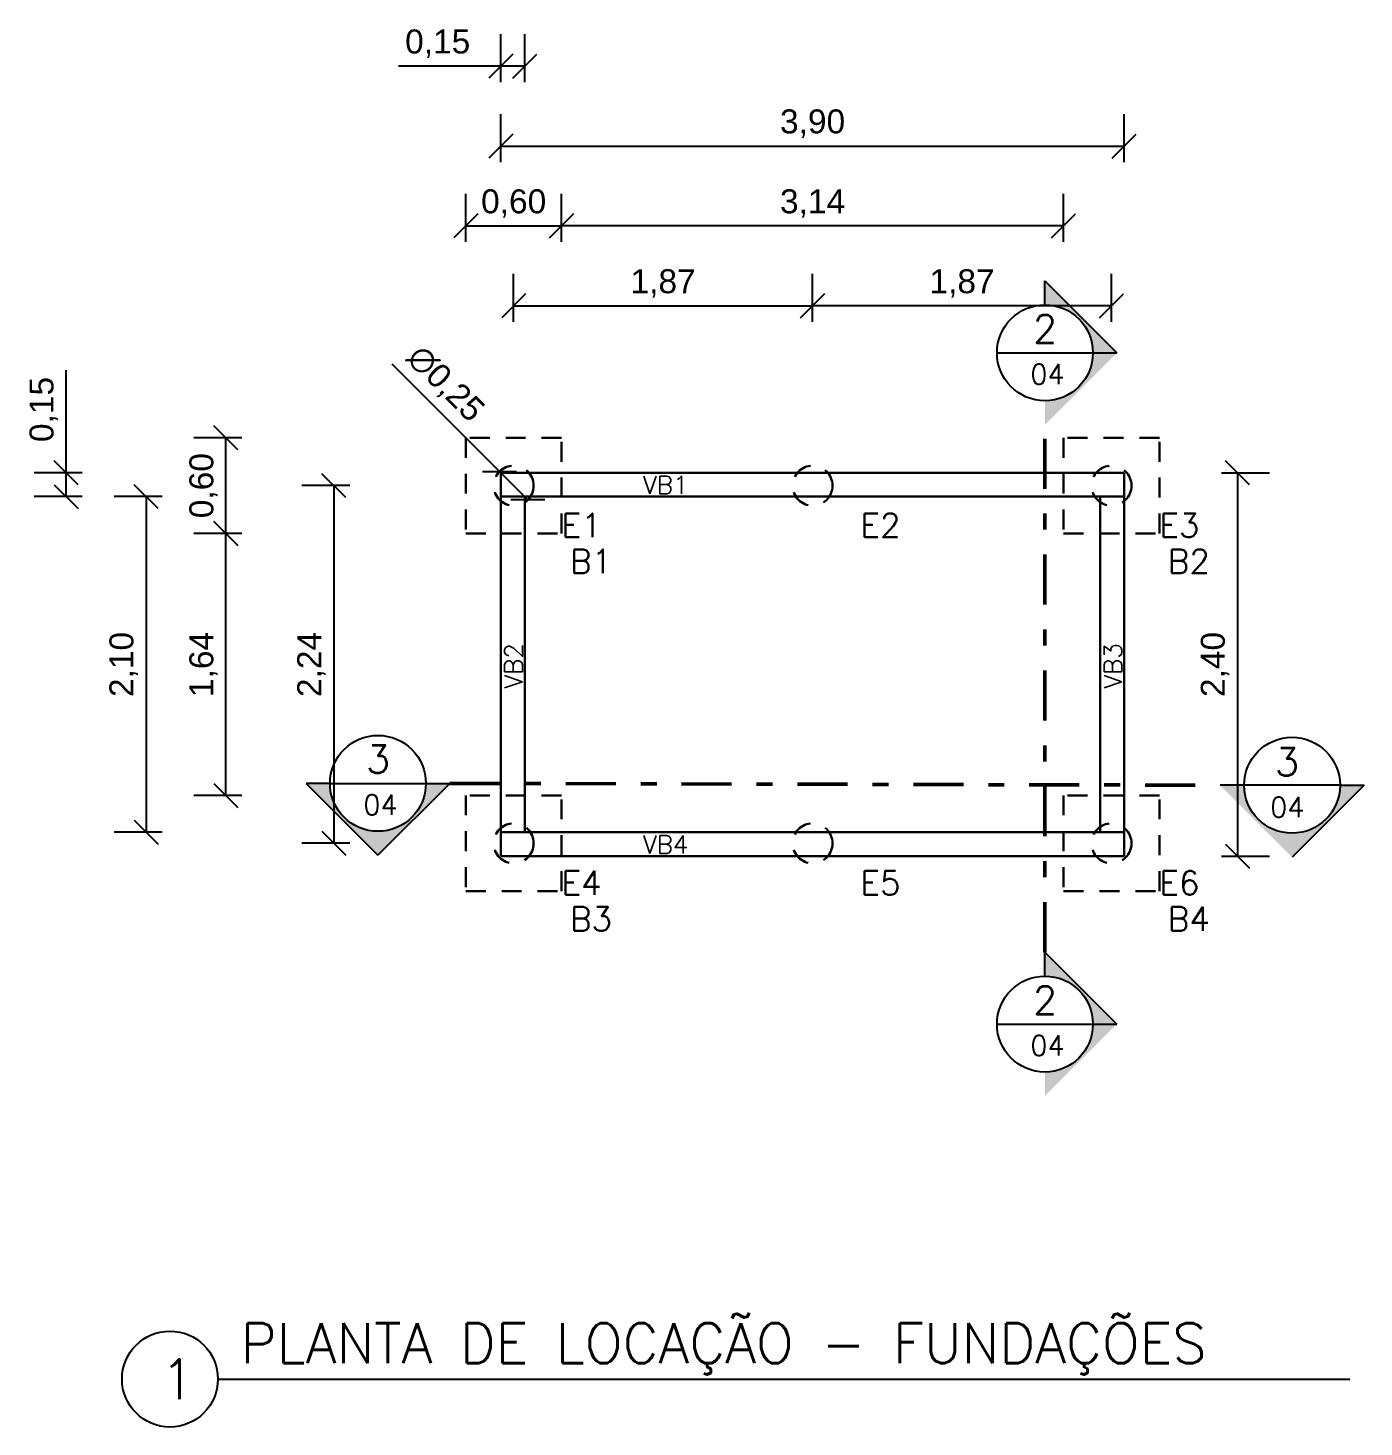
# Model space of a CAD drawing. Extents: x 0 to 11638, y -6007 to 0.
# Drawn here: x 10801.54 to 10809.9, y -5604.4 to -5595.65 of the extents above; entities that cross this region are included whole.
import ezdxf

# ---------------------------------------------------------------- set-up
doc = ezdxf.new("R2010")
doc.units = 0
doc.linetypes.add('CACHE', pattern=[0.375, 0.25, -0.125])
doc.linetypes.add('DASHDOT', pattern=[1, 0.5, -0.25, 0, -0.25])
doc.layers.get('0').update_dxf_attribs({"linetype": 'CONTINUOUS'})
doc.layers.get('Defpoints').update_dxf_attribs({"linetype": 'CONTINUOUS'})
for name, color, linetype in [('ARQ - Cotas', 1, 'CONTINUOUS'), ('Arquitetônico - Textos', 4, 'CONTINUOUS'), ('Símbolos - Indicação Fachada Elevação Vista', 7, 'CONTINUOUS')]:
    doc.layers.add(name, color=color, linetype=linetype)
for name, color, linetype, lineweight in [('ARQ - Esquadrias', 1, 'CONTINUOUS', 9), ('Estrutural - Fundações', 6, 'CONTINUOUS', 30), ('Estrutural - Vigas', 6, 'CONTINUOUS', 30)]:
    doc.layers.add(name, color=color, linetype=linetype, lineweight=lineweight)
doc.styles.add('ROMANS', font='romans.shx', dxfattribs={"height": 0.3})
doc.styles.get("Standard").update_dxf_attribs({"font": 'arial.ttf', "height": 0.15})
doc.dimstyles.get("Standard").update_dxf_attribs({"dimtxt": 0.1, "dimasz": 0.15, "dimexe": 0.2, "dimexo": 0.2, "dimgap": 0.05, "dimtad": 1, "dimzin": 0, "dimtxsty": 'STANDARD', "dimblk": 'OBLIQUE', "dimcen": 0.5, "dimclrd": 256, "dimclre": 256, "dimclrt": 256, "dimadec": 0, "dimazin": 0, "dimtfac": 1, "dimtmove": 0, "dimatfit": 3, "dimfxl": 0.1, "dimfxlon": 1, "dimtfillclr": 256, "dimtolj": 1, "dimtzin": 0, "dimlwd": -1, "dimarcsym": 0})

# ---------------------------------------------------------------- blocks, each defined once
blk = doc.blocks.new('_Oblique')
at = {"layer": 'ARQ - Esquadrias', "color": 0, "lineweight": -2}
blk.add_line((-0.5, -0.5), (0.5, 0.5), dxfattribs=at)
blk = doc.blocks.new('*D929')
at = {"layer": 'ARQ - Cotas', "lineweight": -2, "transparency": 16777216}
for p, q in [((10809.0049, -5598.4307), (10809.3049, -5598.4307)), ((10809.0049, -5600.8307), (10809.3049, -5600.8307))]:
    blk.add_line(p, q, dxfattribs=at)
at = {"layer": 'ARQ - Cotas', "transparency": 16777216}
blk.add_line((10809.1049, -5598.4307), (10809.1049, -5600.8307), dxfattribs=at)
at = {"layer": 'Defpoints', "color": 0, "lineweight": -2, "transparency": 16777216}
for p in [(10808.3969, -5598.4307), (10808.3969, -5600.8307), (10809.1049, -5600.8307)]:
    blk.add_point(p, dxfattribs=at)
at = {"layer": 'ARQ - Cotas', "transparency": 16777216, "xscale": 0.15, "yscale": 0.15, "zscale": 0.15}
for p, rotation in [((10809.1049, -5598.4307), 90), ((10809.1049, -5600.8307), 270)]:
    blk.add_blockref('_Oblique', p, dxfattribs=dict(at, rotation=rotation))
at = {"layer": 'ARQ - Cotas', "lineweight": -2, "transparency": 16777216, "insert": (10808.9648, -5599.6307), "char_height": 0.15, "attachment_point": 5, "rotation": 90}
blk.add_mtext('\\A1;2,40', dxfattribs=at)
blk = doc.blocks.new('*D930')
at = {"layer": 'ARQ - Cotas', "lineweight": -2, "transparency": 16777216}
for p, q in [((10804.5768, -5597.4868), (10804.5768, -5597.1868)), ((10806.4469, -5597.4868), (10806.4469, -5597.1868))]:
    blk.add_line(p, q, dxfattribs=at)
at = {"layer": 'ARQ - Cotas', "transparency": 16777216}
blk.add_line((10804.5768, -5597.3868), (10806.4469, -5597.3868), dxfattribs=at)
at = {"layer": 'Defpoints', "color": 0, "lineweight": -2, "transparency": 16777216}
for p in [(10806.4469, -5597.3868), (10804.5768, -5598.0118), (10806.4469, -5598.0118)]:
    blk.add_point(p, dxfattribs=at)
at = {"layer": 'ARQ - Cotas', "transparency": 16777216, "xscale": 0.15, "yscale": 0.15, "zscale": 0.15, "rotation": 180}
blk.add_blockref('_Oblique', (10804.5768, -5597.3868), dxfattribs=at)
at = {"layer": 'ARQ - Cotas', "transparency": 16777216, "xscale": 0.15, "yscale": 0.15, "zscale": 0.15}
blk.add_blockref('_Oblique', (10806.4469, -5597.3868), dxfattribs=at)
at = {"layer": 'ARQ - Cotas', "lineweight": -2, "transparency": 16777216, "insert": (10805.5119, -5597.2467), "char_height": 0.15, "attachment_point": 5}
blk.add_mtext('\\A1;1,87', dxfattribs=at)
blk = doc.blocks.new('*D931')
at = {"layer": 'ARQ - Cotas', "lineweight": -2, "transparency": 16777216}
for p, q in [((10806.4469, -5597.4868), (10806.4469, -5597.1868)), ((10808.317, -5597.4868), (10808.317, -5597.1868))]:
    blk.add_line(p, q, dxfattribs=at)
at = {"layer": 'ARQ - Cotas', "transparency": 16777216}
blk.add_line((10808.317, -5597.3868), (10806.4469, -5597.3868), dxfattribs=at)
at = {"layer": 'Defpoints', "color": 0, "lineweight": -2, "transparency": 16777216}
for p in [(10806.4469, -5597.3868), (10806.4469, -5598.0118), (10808.317, -5598.0118)]:
    blk.add_point(p, dxfattribs=at)
at = {"layer": 'ARQ - Cotas', "transparency": 16777216, "xscale": 0.15, "yscale": 0.15, "zscale": 0.15, "rotation": 180}
blk.add_blockref('_Oblique', (10806.4469, -5597.3868), dxfattribs=at)
at = {"layer": 'ARQ - Cotas', "transparency": 16777216, "xscale": 0.15, "yscale": 0.15, "zscale": 0.15}
blk.add_blockref('_Oblique', (10808.317, -5597.3868), dxfattribs=at)
at = {"layer": 'ARQ - Cotas', "lineweight": -2, "transparency": 16777216, "insert": (10807.382, -5597.2467), "char_height": 0.15, "attachment_point": 5}
blk.add_mtext('\\A1;1,87', dxfattribs=at)
blk = doc.blocks.new('*D959')
at = {"layer": 'ARQ - Cotas', "lineweight": -2, "transparency": 16777216}
for p, q in [((10804.2768, -5596.9868), (10804.2768, -5596.6868)), ((10804.8768, -5596.9868), (10804.8768, -5596.6868))]:
    blk.add_line(p, q, dxfattribs=at)
at = {"layer": 'ARQ - Cotas', "transparency": 16777216}
blk.add_line((10804.2768, -5596.8868), (10804.8768, -5596.8868), dxfattribs=at)
at = {"layer": 'Defpoints', "color": 0, "lineweight": -2, "transparency": 16777216}
for p in [(10804.8768, -5596.8868), (10804.2768, -5597.7118), (10804.8768, -5597.7118)]:
    blk.add_point(p, dxfattribs=at)
at = {"layer": 'ARQ - Cotas', "transparency": 16777216, "xscale": 0.15, "yscale": 0.15, "zscale": 0.15, "rotation": 180}
blk.add_blockref('_Oblique', (10804.2768, -5596.8868), dxfattribs=at)
at = {"layer": 'ARQ - Cotas', "transparency": 16777216, "xscale": 0.15, "yscale": 0.15, "zscale": 0.15}
blk.add_blockref('_Oblique', (10804.8768, -5596.8868), dxfattribs=at)
at = {"layer": 'ARQ - Cotas', "lineweight": -2, "transparency": 16777216, "insert": (10804.5768, -5596.7467), "char_height": 0.15, "attachment_point": 5}
blk.add_mtext('\\A1;0,60', dxfattribs=at)
blk = doc.blocks.new('*D960')
at = {"layer": 'ARQ - Cotas', "lineweight": -2, "transparency": 16777216}
for p, q in [((10802.8768, -5598.2118), (10802.5768, -5598.2118)), ((10802.8768, -5598.8118), (10802.5768, -5598.8118))]:
    blk.add_line(p, q, dxfattribs=at)
at = {"layer": 'ARQ - Cotas', "transparency": 16777216}
blk.add_line((10802.7768, -5598.8118), (10802.7768, -5598.2118), dxfattribs=at)
at = {"layer": 'Defpoints', "color": 0, "lineweight": -2, "transparency": 16777216}
for p in [(10802.7768, -5598.2118), (10803.7768, -5598.2118), (10803.7768, -5598.8118)]:
    blk.add_point(p, dxfattribs=at)
at = {"layer": 'ARQ - Cotas', "transparency": 16777216, "xscale": 0.15, "yscale": 0.15, "zscale": 0.15}
for p, rotation in [((10802.7768, -5598.2118), 90), ((10802.7768, -5598.8118), 270)]:
    blk.add_blockref('_Oblique', p, dxfattribs=dict(at, rotation=rotation))
at = {"layer": 'ARQ - Cotas', "lineweight": -2, "transparency": 16777216, "insert": (10802.6367, -5598.5118), "char_height": 0.15, "attachment_point": 5, "rotation": 90}
blk.add_mtext('\\A1;0,60', dxfattribs=at)
blk = doc.blocks.new('*D961')
at = {"layer": 'ARQ - Cotas', "lineweight": -2, "transparency": 16777216}
for p, q in [((10802.3768, -5598.5807), (10802.0768, -5598.5807)), ((10802.3768, -5600.6807), (10802.0768, -5600.6807))]:
    blk.add_line(p, q, dxfattribs=at)
at = {"layer": 'ARQ - Cotas', "transparency": 16777216}
blk.add_line((10802.2768, -5598.5807), (10802.2768, -5600.6807), dxfattribs=at)
at = {"layer": 'Defpoints', "color": 0, "lineweight": -2, "transparency": 16777216}
for p in [(10803.9969, -5598.5807), (10802.2768, -5600.6807), (10803.9969, -5600.6807)]:
    blk.add_point(p, dxfattribs=at)
at = {"layer": 'ARQ - Cotas', "transparency": 16777216, "xscale": 0.15, "yscale": 0.15, "zscale": 0.15}
for p, rotation in [((10802.2768, -5598.5807), 90), ((10802.2768, -5600.6807), 270)]:
    blk.add_blockref('_Oblique', p, dxfattribs=dict(at, rotation=rotation))
at = {"layer": 'ARQ - Cotas', "lineweight": -2, "transparency": 16777216, "insert": (10802.1367, -5599.6307), "char_height": 0.15, "attachment_point": 5, "rotation": 90}
blk.add_mtext('\\A1;2,10', dxfattribs=at)
blk = doc.blocks.new('*D962')
at = {"layer": 'ARQ - Cotas', "lineweight": -2, "transparency": 16777216}
for p, q in [((10804.4969, -5596.4868), (10804.4969, -5596.1868)), ((10808.3969, -5596.4868), (10808.3969, -5596.1868))]:
    blk.add_line(p, q, dxfattribs=at)
at = {"layer": 'ARQ - Cotas', "transparency": 16777216}
blk.add_line((10804.4969, -5596.3868), (10808.3969, -5596.3868), dxfattribs=at)
at = {"layer": 'Defpoints', "color": 0, "lineweight": -2, "transparency": 16777216}
for p in [(10808.3969, -5596.3868), (10804.4969, -5597.9307), (10808.3969, -5597.9307)]:
    blk.add_point(p, dxfattribs=at)
at = {"layer": 'ARQ - Cotas', "transparency": 16777216, "xscale": 0.15, "yscale": 0.15, "zscale": 0.15, "rotation": 180}
blk.add_blockref('_Oblique', (10804.4969, -5596.3868), dxfattribs=at)
at = {"layer": 'ARQ - Cotas', "transparency": 16777216, "xscale": 0.15, "yscale": 0.15, "zscale": 0.15}
blk.add_blockref('_Oblique', (10808.3969, -5596.3868), dxfattribs=at)
at = {"layer": 'ARQ - Cotas', "lineweight": -2, "transparency": 16777216, "insert": (10806.4469, -5596.2467), "char_height": 0.15, "attachment_point": 5}
blk.add_mtext('\\A1;3,90', dxfattribs=at)
blk = doc.blocks.new('*D963')
at = {"layer": 'ARQ - Cotas', "transparency": 16777216}
for p in [(10803.8139, -5597.7489), (10804.6652, -5598.6002)]:
    blk.add_line(p, (10804.4884, -5598.4234), dxfattribs=at)
at = {"layer": 'Defpoints', "color": 0, "lineweight": -2, "transparency": 16777216}
for p in [(10804.4884, -5598.4234), (10804.6652, -5598.6002)]:
    blk.add_point(p, dxfattribs=at)
at = {"layer": 'ARQ - Cotas', "transparency": 16777216, "xscale": 0.15, "yscale": 0.15, "zscale": 0.15}
for p, rotation in [((10804.4884, -5598.4234), 315.0000000011792), ((10804.6652, -5598.6002), 135.0000000011791)]:
    blk.add_blockref('_Oblique', p, dxfattribs=dict(at, rotation=rotation))
at = {"layer": 'ARQ - Cotas', "lineweight": -2, "transparency": 16777216, "insert": (10804.1459, -5597.8793), "char_height": 0.15, "attachment_point": 5, "rotation": 315}
blk.add_mtext('\\A1;∅0,25', dxfattribs=at)
blk = doc.blocks.new('*D964')
at = {"layer": 'ARQ - Cotas', "transparency": 16777216}
for p, q in [((10801.7768, -5598.4307), (10801.7768, -5597.7899)), ((10801.7768, -5598.5807), (10801.7768, -5598.4307))]:
    blk.add_line(p, q, dxfattribs=at)
at = {"layer": 'ARQ - Cotas', "lineweight": -2, "transparency": 16777216}
for p, q in [((10801.8768, -5598.4307), (10801.5768, -5598.4307)), ((10801.8768, -5598.5807), (10801.5768, -5598.5807))]:
    blk.add_line(p, q, dxfattribs=at)
at = {"layer": 'Defpoints', "color": 0, "lineweight": -2, "transparency": 16777216}
for p in [(10801.7768, -5598.4307), (10803.9969, -5598.4307), (10803.9969, -5598.5807)]:
    blk.add_point(p, dxfattribs=at)
at = {"layer": 'ARQ - Cotas', "transparency": 16777216, "xscale": 0.15, "yscale": 0.15, "zscale": 0.15}
for p, rotation in [((10801.7768, -5598.4307), 90), ((10801.7768, -5598.5807), 270)]:
    blk.add_blockref('_Oblique', p, dxfattribs=dict(at, rotation=rotation))
at = {"layer": 'ARQ - Cotas', "lineweight": -2, "transparency": 16777216, "insert": (10801.6367, -5598.0353), "char_height": 0.15, "attachment_point": 5, "rotation": 90}
blk.add_mtext('\\A1;0,15', dxfattribs=at)
blk = doc.blocks.new('*D965')
at = {"layer": 'ARQ - Cotas', "lineweight": -2, "transparency": 16777216}
for p, q in [((10804.4969, -5595.9868), (10804.4969, -5595.6868)), ((10804.6469, -5595.9868), (10804.6469, -5595.6868))]:
    blk.add_line(p, q, dxfattribs=at)
at = {"layer": 'ARQ - Cotas', "transparency": 16777216}
for p, q in [((10804.4969, -5595.8868), (10803.8562, -5595.8868)), ((10804.6469, -5595.8868), (10804.4969, -5595.8868))]:
    blk.add_line(p, q, dxfattribs=at)
at = {"layer": 'Defpoints', "color": 0, "lineweight": -2, "transparency": 16777216}
for p in [(10804.4969, -5595.8868), (10804.4969, -5598.0819), (10804.6469, -5598.0819)]:
    blk.add_point(p, dxfattribs=at)
at = {"layer": 'ARQ - Cotas', "transparency": 16777216, "xscale": 0.15, "yscale": 0.15, "zscale": 0.15, "rotation": 180}
blk.add_blockref('_Oblique', (10804.4969, -5595.8868), dxfattribs=at)
at = {"layer": 'ARQ - Cotas', "transparency": 16777216, "xscale": 0.15, "yscale": 0.15, "zscale": 0.15}
blk.add_blockref('_Oblique', (10804.6469, -5595.8868), dxfattribs=at)
at = {"layer": 'ARQ - Cotas', "lineweight": -2, "transparency": 16777216, "insert": (10804.1015, -5595.7467), "char_height": 0.15, "attachment_point": 5}
blk.add_mtext('\\A1;0,15', dxfattribs=at)
blk = doc.blocks.new('*D966')
at = {"layer": 'ARQ - Cotas', "lineweight": -2, "transparency": 16777216}
for p, q in [((10804.8768, -5596.9868), (10804.8768, -5596.6868)), ((10808.017, -5596.9868), (10808.017, -5596.6868))]:
    blk.add_line(p, q, dxfattribs=at)
at = {"layer": 'ARQ - Cotas', "transparency": 16777216}
blk.add_line((10808.017, -5596.8868), (10804.8768, -5596.8868), dxfattribs=at)
at = {"layer": 'Defpoints', "color": 0, "lineweight": -2, "transparency": 16777216}
for p in [(10804.8768, -5596.8868), (10804.8768, -5597.7118), (10808.017, -5597.7118)]:
    blk.add_point(p, dxfattribs=at)
at = {"layer": 'ARQ - Cotas', "transparency": 16777216, "xscale": 0.15, "yscale": 0.15, "zscale": 0.15, "rotation": 180}
blk.add_blockref('_Oblique', (10804.8768, -5596.8868), dxfattribs=at)
at = {"layer": 'ARQ - Cotas', "transparency": 16777216, "xscale": 0.15, "yscale": 0.15, "zscale": 0.15}
blk.add_blockref('_Oblique', (10808.017, -5596.8868), dxfattribs=at)
at = {"layer": 'ARQ - Cotas', "lineweight": -2, "transparency": 16777216, "insert": (10806.4469, -5596.7467), "char_height": 0.15, "attachment_point": 5}
blk.add_mtext('\\A1;3,14', dxfattribs=at)
blk = doc.blocks.new('*D967')
at = {"layer": 'ARQ - Cotas', "lineweight": -2, "transparency": 16777216}
for p, q in [((10802.8768, -5598.8118), (10802.5768, -5598.8118)), ((10802.8768, -5600.4495), (10802.5768, -5600.4495))]:
    blk.add_line(p, q, dxfattribs=at)
at = {"layer": 'ARQ - Cotas', "transparency": 16777216}
blk.add_line((10802.7768, -5600.4495), (10802.7768, -5598.8118), dxfattribs=at)
at = {"layer": 'Defpoints', "color": 0, "lineweight": -2, "transparency": 16777216}
for p in [(10802.7768, -5598.8118), (10803.7768, -5598.8118), (10803.7768, -5600.4495)]:
    blk.add_point(p, dxfattribs=at)
at = {"layer": 'ARQ - Cotas', "transparency": 16777216, "xscale": 0.15, "yscale": 0.15, "zscale": 0.15}
for p, rotation in [((10802.7768, -5598.8118), 90), ((10802.7768, -5600.4495), 270)]:
    blk.add_blockref('_Oblique', p, dxfattribs=dict(at, rotation=rotation))
at = {"layer": 'ARQ - Cotas', "lineweight": -2, "transparency": 16777216, "insert": (10802.6367, -5599.6307), "char_height": 0.15, "attachment_point": 5, "rotation": 90}
blk.add_mtext('\\A1;1,64', dxfattribs=at)
blk = doc.blocks.new('*D968')
at = {"layer": 'ARQ - Cotas', "lineweight": -2, "transparency": 16777216}
for p, q in [((10803.5518, -5598.5118), (10803.2518, -5598.5118)), ((10803.5518, -5600.7495), (10803.2518, -5600.7495))]:
    blk.add_line(p, q, dxfattribs=at)
at = {"layer": 'ARQ - Cotas', "transparency": 16777216}
blk.add_line((10803.4518, -5598.5118), (10803.4518, -5600.7495), dxfattribs=at)
at = {"layer": 'Defpoints', "color": 0, "lineweight": -2, "transparency": 16777216}
for p in [(10804.0768, -5598.5118), (10803.4518, -5600.7495), (10804.0768, -5600.7495)]:
    blk.add_point(p, dxfattribs=at)
at = {"layer": 'ARQ - Cotas', "transparency": 16777216, "xscale": 0.15, "yscale": 0.15, "zscale": 0.15}
for p, rotation in [((10803.4518, -5598.5118), 90), ((10803.4518, -5600.7495), 270)]:
    blk.add_blockref('_Oblique', p, dxfattribs=dict(at, rotation=rotation))
at = {"layer": 'ARQ - Cotas', "lineweight": -2, "transparency": 16777216, "insert": (10803.3117, -5599.6307), "char_height": 0.15, "attachment_point": 5, "rotation": 90}
blk.add_mtext('\\A1;2,24', dxfattribs=at)

msp = doc.modelspace()

# ---------------------------------------------------------------- hatches: boundary and pattern name
at = {"lineweight": -2}
h = msp.add_hatch(color=256, dxfattribs=at)
h.dxf.hatch_style = 1
h.paths.add_polyline_path([(10808.3507, -5597.6807), (10807.9007, -5597.2307), (10807.9007, -5597.3807, -1), (10807.9007, -5597.9807), (10807.9007, -5598.1307)])
h = msp.add_hatch(color=256, dxfattribs=at)
h.dxf.hatch_style = 1
h.paths.add_polyline_path([(10803.7278, -5600.8245), (10803.2778, -5600.3745), (10803.4278, -5600.3745, 1), (10804.0278, -5600.3745), (10804.1778, -5600.3745)])
h = msp.add_hatch(color=256)
h.dxf.hatch_style = 1
h.paths.add_polyline_path([(10809.4468, -5600.8362), (10809.8968, -5600.3862), (10809.7468, -5600.3862, -1), (10809.1468, -5600.3862), (10808.9968, -5600.3862)])
h = msp.add_hatch(color=256, dxfattribs=at)
h.dxf.hatch_style = 1
h.paths.add_polyline_path([(10808.3507, -5601.8807), (10807.9007, -5601.4307), (10807.9007, -5601.5807, -1), (10807.9007, -5602.1807), (10807.9007, -5602.3307)])

# ---------------------------------------------------------------- linework, layer by layer
for p, q in [((10807.9007, -5597.3807), (10807.9007, -5597.2307)), ((10807.9007, -5597.2307), (10808.3507, -5597.6807)), ((10807.6007, -5597.6807), (10808.3507, -5597.6807)), ((10803.4278, -5600.3745), (10803.2778, -5600.3745)), ((10803.2778, -5600.3745), (10803.7278, -5600.8245)), ((10803.4278, -5600.3745), (10804.1778, -5600.3745)), ((10804.1778, -5600.3745), (10803.7278, -5600.8245)), ((10807.9007, -5601.5807), (10807.9007, -5601.4307)), ((10807.9007, -5601.4307), (10808.3507, -5601.8807)), ((10807.6007, -5601.8807), (10808.3507, -5601.8807)), ((10802.7265, -5604.1017), (10809.8073, -5604.1017))]:
    msp.add_line(p, q, dxfattribs=at)
for p, q in [((10809.7468, -5600.3862), (10808.9968, -5600.3862)), ((10809.7469, -5600.3862), (10808.9969, -5600.3862)), ((10809.8968, -5600.3862), (10809.4468, -5600.8362)), ((10809.7468, -5600.3862), (10809.8968, -5600.3862))]:
    msp.add_line(p, q)
for centre in [(10807.9007, -5597.6807), (10803.7278, -5600.3745), (10807.9007, -5601.8807), (10802.4265, -5604.1017)]:
    msp.add_circle(centre, 0.3, dxfattribs=at)
msp.add_circle((10809.4468, -5600.3862), 0.3)
at = {"layer": 'Estrutural - Fundações', "linetype": 'CACHE', "ltscale": 0.5}
for p, q in [((10804.8768, -5598.2118), (10804.2768, -5598.2118)), ((10804.2768, -5598.2118), (10804.2768, -5598.8118)), ((10804.8768, -5598.8118), (10804.8768, -5598.2118)), ((10808.617, -5598.2118), (10808.017, -5598.2118)), ((10808.017, -5598.2118), (10808.017, -5598.8118)), ((10808.617, -5598.8118), (10808.617, -5598.2118)), ((10804.2768, -5598.8118), (10804.8768, -5598.8118)), ((10808.017, -5598.8118), (10808.617, -5598.8118)), ((10804.8768, -5600.4495), (10804.2768, -5600.4495)), ((10804.2768, -5600.4495), (10804.2768, -5601.0495)), ((10804.8768, -5601.0495), (10804.8768, -5600.4495)), ((10808.617, -5600.4495), (10808.017, -5600.4495)), ((10808.017, -5600.4495), (10808.017, -5601.0495)), ((10808.617, -5601.0495), (10808.617, -5600.4495)), ((10804.2768, -5601.0495), (10804.8768, -5601.0495)), ((10808.017, -5601.0495), (10808.617, -5601.0495))]:
    msp.add_line(p, q, dxfattribs=at)
for centre in [(10804.5768, -5598.5118), (10806.4469, -5598.5118), (10808.317, -5598.5118), (10804.5768, -5600.7495), (10806.4469, -5600.7495), (10808.317, -5600.7495)]:
    msp.add_circle(centre, 0.125, dxfattribs=at)
at = {"layer": 'Estrutural - Vigas'}
for p, q in [((10804.4969, -5598.4307), (10804.4969, -5600.8307)), ((10808.3969, -5598.4307), (10804.4969, -5598.4307)), ((10808.3969, -5600.8307), (10808.3969, -5598.4307)), ((10808.3969, -5598.5807), (10804.4969, -5598.5807)), ((10804.6469, -5598.5807), (10804.6469, -5600.6807)), ((10808.2469, -5600.6807), (10808.2469, -5598.5807)), ((10804.4969, -5600.6807), (10808.3969, -5600.6807)), ((10804.4969, -5600.8307), (10808.3969, -5600.8307))]:
    msp.add_line(p, q, dxfattribs=at)
at = {"layer": 'Símbolos - Indicação Fachada Elevação Vista', "linetype": 'DASHDOT', "lineweight": 50, "ltscale": 0.625}
for p, q in [((10807.9007, -5601.4307), (10807.9007, -5598.1345)), ((10804.1778, -5600.3745), (10808.9969, -5600.3862))]:
    msp.add_line(p, q, dxfattribs=at)

# ---------------------------------------------------------------- texts
at = {"lineweight": -2, "attachment_point": 1, "style": 'ROMANS'}
for s, width, insert, char_height in [('2', 1.2, (10807.8265, -5597.4426), 0.175), ('04', 1.2, (10807.8095, -5597.7525), 0.125), ('3', 1.2, (10803.6537, -5600.1365), 0.175), ('04', 1.2, (10803.6367, -5600.4463), 0.125), ('2', 1.2, (10807.8265, -5601.6426), 0.175), ('04', 1.2, (10807.8095, -5601.9525), 0.125), ('PLANTA DE LOCAÇÃO - FUNDAÇÕES', 8.240665, (10802.8686, -5603.7522), 0.25), ('1', 0.393822, (10802.3679, -5603.9774), 0.25)]:
    msp.add_mtext_dynamic_manual_height_columns(s, width=width, gutter_width=750, heights=[0], dxfattribs=dict(at, insert=insert, char_height=char_height))
at = {"attachment_point": 3, "style": 'ROMANS'}
for s, insert, char_height in [('3', (10809.4897, -5600.1518), 0.175), ('04', (10809.5244, -5600.4617), 0.125)]:
    msp.add_mtext_dynamic_manual_height_columns(s, width=1.2, gutter_width=750, heights=[0], dxfattribs=dict(at, insert=insert, char_height=char_height))
at = {"layer": 'Arquitetônico - Textos', "style": 'ROMANS'}
for s, insert, char_height, width, attachment_point in [('VB1', (10805.3855, -5598.4514), 0.1125, 4.645018, 1), ('E1', (10805.127, -5598.6851), 0.15, 6.193358, 3), ('E2', (10806.9971, -5598.6851), 0.15, 6.193358, 3), ('E3', (10808.8672, -5598.6851), 0.15, 6.193358, 3), ('B1', (10804.9291, -5599.0603), 0.15, 6.193358, 7), ('B2', (10808.6693, -5599.0603), 0.15, 6.193358, 7), ('VB4', (10805.3855, -5600.7014), 0.1125, 4.645018, 1), ('E4', (10805.127, -5600.9228), 0.15, 6.193358, 3), ('E5', (10806.9971, -5600.9228), 0.15, 6.193358, 3), ('E6', (10808.8672, -5600.9228), 0.15, 6.193358, 3), ('B3', (10804.9291, -5601.298), 0.15, 6.193358, 7), ('B4', (10808.6693, -5601.298), 0.15, 6.193358, 7)]:
    msp.add_mtext(s, dxfattribs=dict(at, insert=insert, char_height=char_height, width=width, attachment_point=attachment_point))
at = {"layer": 'Arquitetônico - Textos', "char_height": 0.1125, "width": 4.645018, "attachment_point": 1, "rotation": 90, "style": 'ROMANS'}
for s, insert in [('VB2', (10804.5201, -5599.7823)), ('VB3', (10808.2701, -5599.7823))]:
    msp.add_mtext(s, dxfattribs=dict(at, insert=insert))

# ---------------------------------------------------------------- dimensions: what is measured, and where the dimension line sits
at = {"layer": 'ARQ - Cotas', "lineweight": -2}
for base, p1, p2, picture, middle in [((10804.4969, -5595.8868), (10804.6469, -5598.0819), (10804.4969, -5598.0819), '*D965', (10804.1015, -5595.7467)), ((10808.3969, -5596.3868), (10804.4969, -5597.9307), (10808.3969, -5597.9307), '*D962', (10806.4469, -5596.2467)), ((10804.8768, -5596.8868), (10804.2768, -5597.7118), (10804.8768, -5597.7118), '*D959', (10804.5768, -5596.7467)), ((10804.8768, -5596.8868), (10808.017, -5597.7118), (10804.8768, -5597.7118), '*D966', (10806.4469, -5596.7467)), ((10806.4469, -5597.3868), (10804.5768, -5598.0118), (10806.4469, -5598.0118), '*D930', (10805.5119, -5597.2467)), ((10806.4469, -5597.3868), (10808.317, -5598.0118), (10806.4469, -5598.0118), '*D931', (10807.382, -5597.2467))]:
    dim = msp.add_linear_dim(base=base, p1=p1, p2=p2, dimstyle='STANDARD', dxfattribs=at)
    dim.commit()
    dim.dimension.update_dxf_attribs({"geometry": picture, "text_midpoint": middle})
dim = msp.add_diameter_dim_2p(p1=(10804.6652, -5598.6002), p2=(10804.4884, -5598.4234), dimstyle='STANDARD', dxfattribs=at)
dim.commit()
dim.dimension.update_dxf_attribs({"geometry": '*D963', "text_midpoint": (10804.0451, -5597.9801), "dimtype": 163})
for base, p1, p2, picture, middle in [((10801.7768, -5598.4307), (10803.9969, -5598.5807), (10803.9969, -5598.4307), '*D964', (10801.6367, -5598.0353)), ((10802.7768, -5598.2118), (10803.7768, -5598.8118), (10803.7768, -5598.2118), '*D960', (10802.6367, -5598.5118)), ((10809.1049, -5600.8307), (10808.3969, -5598.4307), (10808.3969, -5600.8307), '*D929', (10808.9648, -5599.6307)), ((10802.2768, -5600.6807), (10803.9969, -5598.5807), (10803.9969, -5600.6807), '*D961', (10802.1367, -5599.6307)), ((10803.4518, -5600.7495), (10804.0768, -5598.5118), (10804.0768, -5600.7495), '*D968', (10803.3117, -5599.6307)), ((10802.7768, -5598.8118), (10803.7768, -5600.4495), (10803.7768, -5598.8118), '*D967', (10802.6367, -5599.6307))]:
    dim = msp.add_linear_dim(base=base, p1=p1, p2=p2, angle=90, dimstyle='STANDARD', dxfattribs=at)
    dim.commit()
    dim.dimension.update_dxf_attribs({"geometry": picture, "text_midpoint": middle})

doc.saveas('drawing.dxf')
